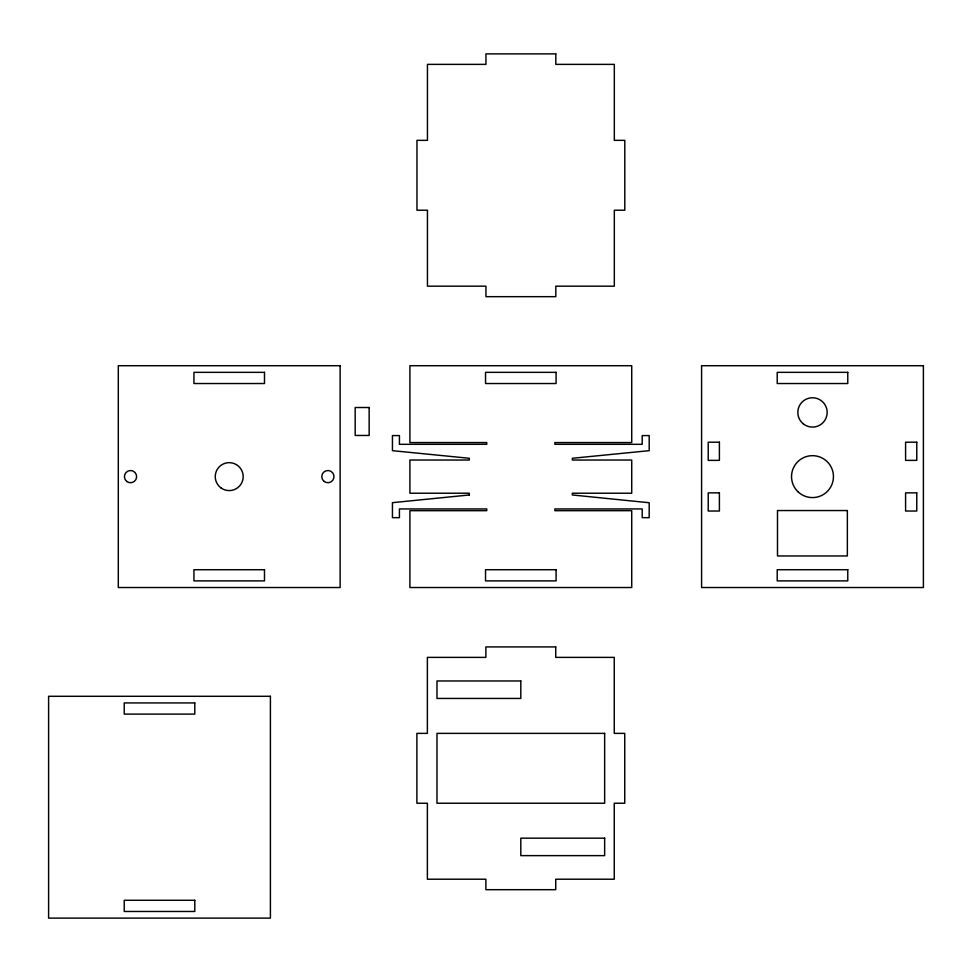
<?xml version="1.0" encoding="UTF-8"?>
<svg xmlns="http://www.w3.org/2000/svg" width="972" height="972" viewBox="0 0 972 972"><rect width="100%" height="100%" fill="white"/><g stroke="black" fill="none" stroke-linecap="round" stroke-linejoin="round"><path stroke-width="1.46" d="M469.294 494.967L392.445 502.67L392.445 517.663L399.431 517.663L399.431 508.939L486.753 508.939L486.753 510.677L409.905 510.677L409.905 587.525L631.727 587.525L631.727 510.677L554.878 510.677L554.878 508.939L642.2 508.939L642.2 517.663L649.187 517.663L649.187 502.743L572.338 494.967L572.338 493.217L631.727 493.217L631.727 460.035L572.338 460.035L572.338 458.286L649.187 450.668L649.187 435.578L642.2 435.578L642.2 444.313L554.878 444.313L554.878 442.564L631.727 442.564L631.727 365.715L409.905 365.715L409.905 442.564L486.753 442.564L486.753 444.313L399.431 444.313L399.431 435.578L392.445 435.578L392.445 450.668L469.294 458.286L469.294 460.035L409.905 460.035L409.905 493.217L469.294 493.217L469.294 494.967M555.814 53.885L485.951 53.885L485.951 64.371L427.449 64.371L427.449 140.345L416.964 140.345L416.964 210.207L427.449 210.207L427.449 286.181L485.951 286.181L485.951 296.667L555.814 296.667L555.814 286.181L614.328 286.181L614.328 210.207L624.802 210.207L624.802 140.345L614.328 140.345L614.328 64.371L555.814 64.371L555.814 53.885M340.127 365.715L118.305 365.715L118.305 587.525L340.127 587.525L340.127 365.715M923.4 365.715L701.59 365.715L701.59 587.525L923.4 587.525L923.4 365.715M264.493 372.349L193.938 372.349L193.938 383.527L264.493 383.527L264.493 372.349M556.093 372.349L485.538 372.349L485.538 383.527L556.093 383.527L556.093 372.349M847.778 372.349L777.211 372.349L777.211 383.527L847.778 383.527L847.778 372.349M369.153 407.511L355.181 407.511L355.181 435.456L369.153 435.456L369.153 407.511M719.402 442.211L708.224 442.211L708.224 460.376L719.402 460.376L719.402 442.211M916.766 442.211L905.588 442.211L905.588 460.376L916.766 460.376L916.766 442.211M719.402 492.865L708.224 492.865L708.224 511.029L719.402 511.029L719.402 492.865M916.766 492.865L905.588 492.865L905.588 511.029L916.766 511.029L916.766 492.865M847.353 510.543L777.491 510.543L777.491 555.96L847.353 555.96L847.353 510.543M264.493 569.713L193.938 569.713L193.938 580.892L264.493 580.892L264.493 569.713M556.093 569.713L485.538 569.713L485.538 580.892L556.093 580.892L556.093 569.713M847.778 569.713L777.211 569.713L777.211 580.892L847.778 580.892L847.778 569.713M555.741 646.915L485.879 646.915L485.879 657.388L427.376 657.388L427.376 733.374L416.891 733.374L416.891 803.237L427.376 803.237L427.376 879.21L485.879 879.21L485.879 889.684L555.741 889.684L555.741 879.21L614.255 879.21L614.255 803.237L624.741 803.237L624.741 733.374L614.255 733.374L614.255 657.388L555.741 657.388L555.741 646.915M520.81 680.971L436.975 680.971L436.975 698.443L520.81 698.443L520.81 680.971M270.41 696.292L48.6 696.292L48.6 918.115L270.41 918.115L270.41 696.292M194.789 702.926L124.222 702.926L124.222 714.104L194.789 714.104L194.789 702.926M604.645 733.374L436.975 733.374L436.975 803.237L604.645 803.237L604.645 733.374M604.645 838.168L520.81 838.168L520.81 855.627L604.645 855.627L604.645 838.168M194.789 900.291L124.222 900.291L124.222 911.469L194.789 911.469L194.789 900.291M798.328 492.075A20.959 20.959 0 0 0 832.955 481.164A20.959 20.959 0 0 0 806.189 456.633A20.959 20.959 0 0 0 798.328 492.075M803.37 423.913A14.677 14.677 0 0 0 827.002 414.582A14.677 14.677 0 0 0 807.1 398.775A14.677 14.677 0 0 0 803.37 423.913M221.081 487.98A13.973 13.973 0 0 0 243.121 477.993A13.973 13.973 0 0 0 223.439 463.899A13.973 13.973 0 0 0 221.081 487.98M126.895 481.541A6.111 6.111 0 0 0 136.602 477.313A6.111 6.111 0 0 0 128.097 471.019A6.111 6.111 0 0 0 126.895 481.541M323.761 481.128A6.111 6.111 0 0 0 333.858 477.945A6.111 6.111 0 0 0 326.057 470.788A6.111 6.111 0 0 0 323.761 481.128"/></g></svg>
